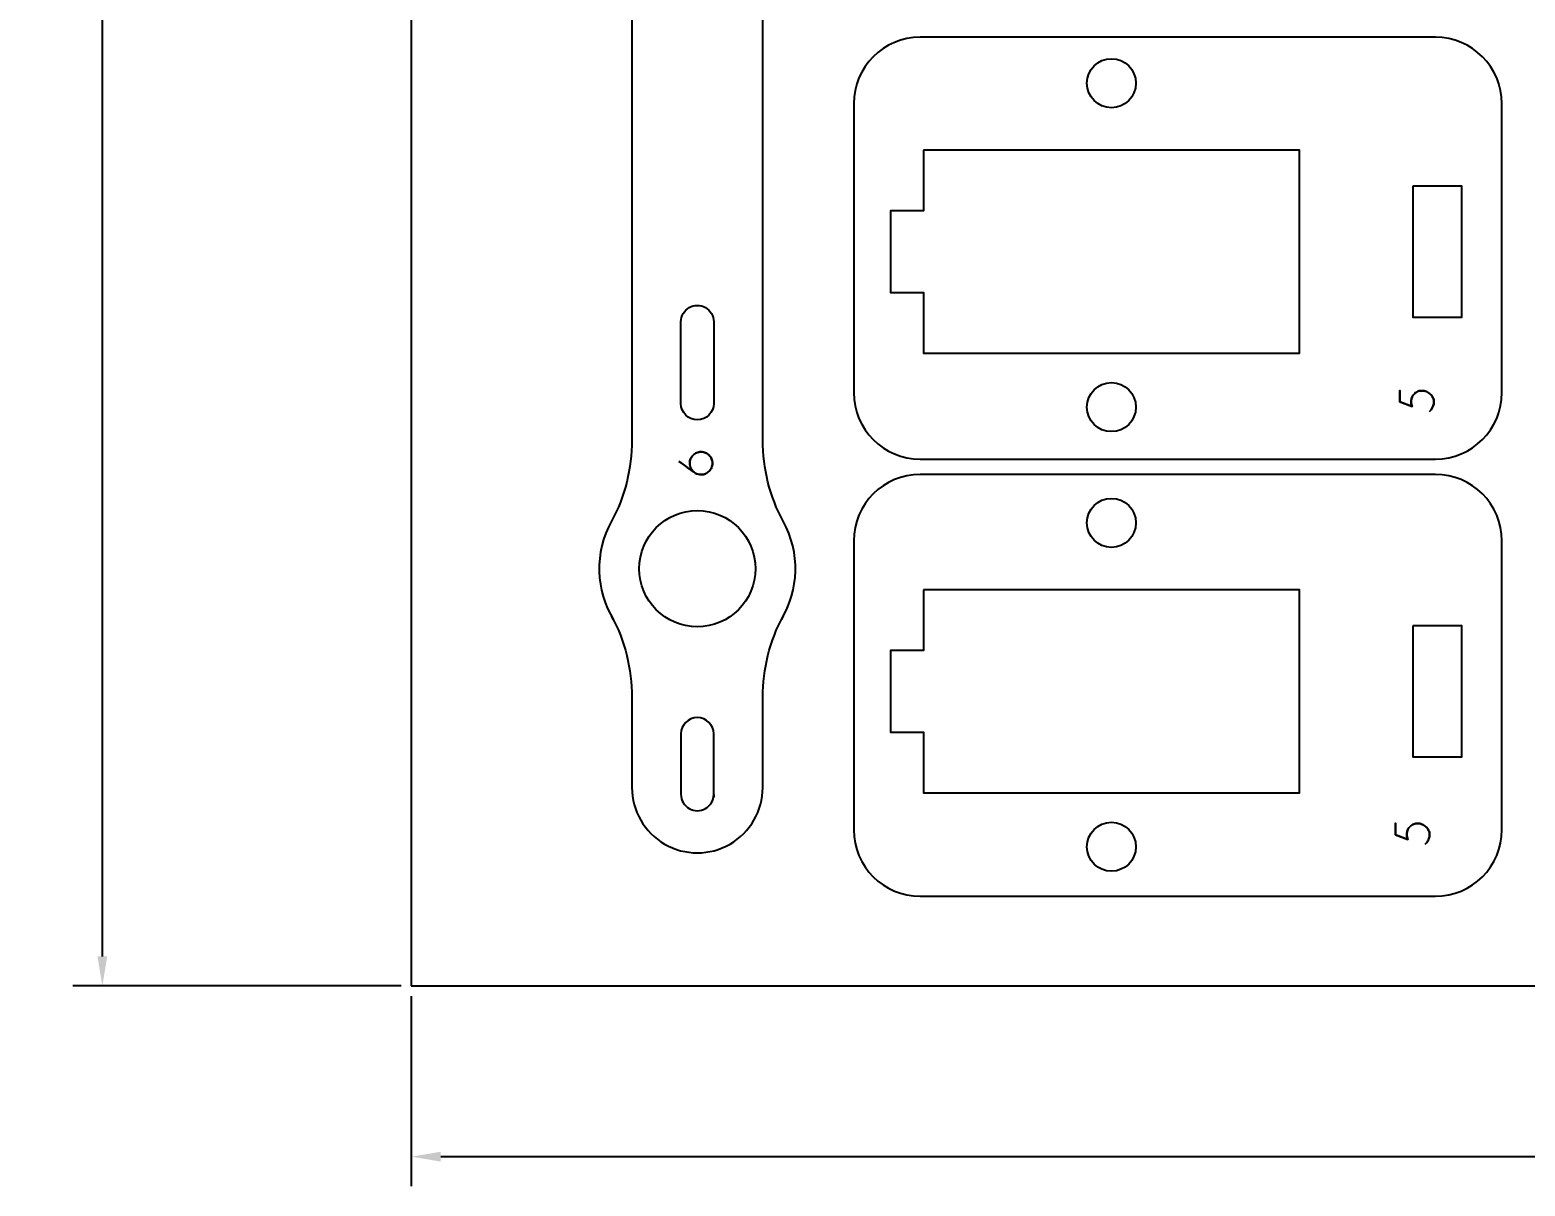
# Model space of a CAD drawing. Header units: centimetres. Extents: x -26.3 to 6, y -21.9 to 0.4.
# Drawn here: x -26.3 to -17.15, y -21.94 to -14.87 of the extents above; entities that cross this region are included whole.
import ezdxf

# ---------------------------------------------------------------- set-up
doc = ezdxf.new("R2010")
doc.units = ezdxf.units.CM
doc.header["$MEASUREMENT"] = 0
doc.layers.add('Layer 1', color=7, linetype='Continuous')
doc.dimstyles.get("Standard").update_dxf_attribs({"dimtxt": 0.18, "dimasz": 0.18, "dimexe": 0.18, "dimexo": 0.0625, "dimgap": 0.09, "dimtad": 0, "dimtih": 1, "dimtoh": 1, "dimdec": 4, "dimzin": 0, "dimdsep": 46, "dimtxsty": 'Standard', "dimcen": 0.09, "dimadec": 0, "dimazin": 0, "dimtfac": 1, "dimtdec": 4, "dimtofl": 0, "dimtmove": 0, "dimatfit": 3, "dimfxl": 1, "dimtolj": 1, "dimtzin": 0, "dimarcsym": 0})

# ---------------------------------------------------------------- blocks, each defined once
blk = doc.blocks.new('*D1')
at = {"color": 0, "lineweight": -2, "transparency": 16777216}
for p, q in [((-23.9632, -20.7774), (-23.9632, -21.9395)), ((6.0368, -20.7774), (6.0368, -21.9395)), ((-23.7832, -21.7595), (-9.5182, -21.7595)), ((5.8568, -21.7595), (-8.4082, -21.7595))]:
    blk.add_line(p, q, dxfattribs=at)
at = {"color": 0, "transparency": 16777216}
for points in [[(-23.7832, -21.7295), (-23.7832, -21.7895), (-23.9632, -21.7595)], [(5.8568, -21.7295), (5.8568, -21.7895), (6.0368, -21.7595)]]:
    blk.add_solid(points, dxfattribs=at)
at = {"layer": 'Defpoints', "color": 0, "transparency": 16777216}
for p in [(-23.9632, -20.7149), (6.0368, -20.7149), (6.0368, -21.7595)]:
    blk.add_point(p, dxfattribs=at)
at = {"color": 0, "lineweight": -3, "transparency": 16777216, "insert": (-8.9632, -21.7595), "char_height": 0.18, "attachment_point": 5}
blk.add_mtext('\\A1;30.0000', dxfattribs=at)
blk = doc.blocks.new('*D3')
at = {"color": 0, "lineweight": -2, "transparency": 16777216}
for p, q in [((-24.0257, -0.7149), (-26.0327, -0.7149)), ((-25.8527, -0.8949), (-25.8527, -10.5349)), ((-25.8527, -20.5349), (-25.8527, -10.8949)), ((-24.0257, -20.7149), (-26.0327, -20.7149))]:
    blk.add_line(p, q, dxfattribs=at)
at = {"color": 0, "transparency": 16777216}
for points in [[(-25.8827, -0.8949), (-25.8227, -0.8949), (-25.8527, -0.7149)], [(-25.8827, -20.5349), (-25.8227, -20.5349), (-25.8527, -20.7149)]]:
    blk.add_solid(points, dxfattribs=at)
at = {"layer": 'Defpoints', "color": 0, "transparency": 16777216}
for p in [(-25.8527, -0.7149), (-23.9632, -0.7149), (-23.9632, -20.7149)]:
    blk.add_point(p, dxfattribs=at)
at = {"color": 0, "lineweight": -3, "transparency": 16777216, "insert": (-25.8527, -10.7149), "char_height": 0.18, "attachment_point": 5}
blk.add_mtext('\\A1;20.0000', dxfattribs=at)

msp = doc.modelspace()

# ---------------------------------------------------------------- linework, layer by layer
at = {"layer": 'Layer 1', "lineweight": -3}
msp.add_lwpolyline([(-23.96322, -20.71493), (6.03678, -20.71493), (6.03678, -0.71493), (-23.96322, -0.71493), (-23.96322, -20.71493)], close=True, dxfattribs=at)
for points, knots in [([(-22.73915, -18.45532), (-22.73915, -18.45532), (-22.72627, -18.47762), (-22.72627, -18.47762), (-22.72627, -18.47762), (-22.83614, -18.29766), (-22.84595, -18.06739), (-22.73915, -17.87437), (-22.73915, -17.87437), (-22.65716, -17.72619), (-22.61415, -17.5496), (-22.61415, -17.38025), (-22.61415, -17.38025), (-22.61415, -17.38025), (-22.61415, -14.64493), (-22.61415, -14.64493), (-22.61415, -14.64493), (-22.61415, -14.50202), (-22.53791, -14.36997), (-22.41415, -14.29851), (-22.41415, -14.29851), (-22.29039, -14.22706), (-22.13791, -14.22706), (-22.01415, -14.29851), (-22.01415, -14.29851), (-21.89039, -14.36997), (-21.81415, -14.50202), (-21.81415, -14.64493), (-21.81415, -14.64493), (-21.81415, -14.64493), (-21.81415, -17.38025), (-21.81415, -17.38025), (-21.81415, -17.38025), (-21.81415, -17.5496), (-21.77114, -17.72619), (-21.68915, -17.87437), (-21.68915, -17.87437), (-21.58285, -18.06651), (-21.59207, -18.29553), (-21.70051, -18.47512), (-21.70051, -18.47512), (-21.70051, -18.47512), (-21.68915, -18.45532), (-21.68915, -18.45532), (-21.68915, -18.45532), (-21.77114, -18.6035), (-21.81415, -18.78009), (-21.81415, -18.94944), (-21.81415, -18.94944), (-21.81415, -18.94944), (-21.81415, -19.50218), (-21.81415, -19.50218), (-21.81415, -19.50218), (-21.81415, -19.64509), (-21.89039, -19.77714), (-22.01415, -19.8486), (-22.01415, -19.8486), (-22.13791, -19.92005), (-22.29039, -19.92005), (-22.41415, -19.8486), (-22.41415, -19.8486), (-22.53791, -19.77714), (-22.61415, -19.64509), (-22.61415, -19.50218), (-22.61415, -19.50218), (-22.61415, -19.50218), (-22.61415, -18.94944), (-22.61415, -18.94944), (-22.61415, -18.94944), (-22.61415, -18.78009), (-22.65716, -18.6035), (-22.73915, -18.45532)], [0, 0, 0, 0, 0.0526316, 0.0526316, 0.0526316, 0.0526316, 0.1052632, 0.1052632, 0.1052632, 0.1052632, 0.1578947, 0.1578947, 0.1578947, 0.1578947, 0.2105263, 0.2105263, 0.2105263, 0.2105263, 0.2631579, 0.2631579, 0.2631579, 0.2631579, 0.3157895, 0.3157895, 0.3157895, 0.3157895, 0.3684211, 0.3684211, 0.3684211, 0.3684211, 0.4210526, 0.4210526, 0.4210526, 0.4210526, 0.4736842, 0.4736842, 0.4736842, 0.4736842, 0.5263158, 0.5263158, 0.5263158, 0.5263158, 0.5789474, 0.5789474, 0.5789474, 0.5789474, 0.6315789, 0.6315789, 0.6315789, 0.631579, 0.6842105, 0.6842105, 0.6842105, 0.6842105, 0.7368421, 0.7368421, 0.7368421, 0.7368421, 0.7894737, 0.7894737, 0.7894737, 0.7894737, 0.8421053, 0.8421053, 0.8421053, 0.8421053, 0.8947368, 0.8947368, 0.8947368, 0.8947369, 1, 1, 1, 1]), ([(-20.85126, -14.91511), (-20.85126, -14.91511), (-17.70075, -14.91511), (-17.70075, -14.91511), (-17.70075, -14.91511), (-17.47704, -14.91511), (-17.294, -15.09814), (-17.294, -15.32185), (-17.294, -15.32185), (-17.294, -15.32185), (-17.294, -17.0882), (-17.294, -17.0882), (-17.294, -17.0882), (-17.294, -17.31191), (-17.47704, -17.49494), (-17.70075, -17.49494), (-17.70075, -17.49494), (-17.70075, -17.49494), (-20.85126, -17.49494), (-20.85126, -17.49494), (-20.85126, -17.49494), (-21.07497, -17.49494), (-21.258, -17.31191), (-21.258, -17.0882), (-21.258, -17.0882), (-21.258, -17.0882), (-21.258, -15.32185), (-21.258, -15.32185), (-21.258, -15.32185), (-21.258, -15.09814), (-21.07497, -14.91511), (-20.85126, -14.91511)], [0, 0, 0, 0, 0.1111111, 0.1111111, 0.1111111, 0.1111111, 0.2222222, 0.2222222, 0.2222222, 0.2222222, 0.3333333, 0.3333333, 0.3333333, 0.3333333, 0.4444444, 0.4444444, 0.4444444, 0.4444445, 0.5555556, 0.5555556, 0.5555556, 0.5555556, 0.6666667, 0.6666667, 0.6666667, 0.6666667, 0.7777778, 0.7777778, 0.7777778, 0.7777778, 1, 1, 1, 1]), ([(-19.83212, -15.19666), (-19.83212, -15.27951), (-19.76497, -15.34666), (-19.68213, -15.34666), (-19.68213, -15.34666), (-19.59928, -15.34667), (-19.53213, -15.27951), (-19.53213, -15.19667), (-19.53213, -15.19667), (-19.53212, -15.11382), (-19.59928, -15.04667), (-19.68212, -15.04666), (-19.68212, -15.04666), (-19.76497, -15.04666), (-19.83212, -15.11382), (-19.83212, -15.19666)], [0, 0, 0, 0, 0.2, 0.2, 0.2, 0.2, 0.4, 0.4, 0.4, 0.4, 0.6, 0.6, 0.6, 0.6, 1, 1, 1, 1]), ([(-20.83212, -15.60665), (-20.83212, -15.60665), (-18.53212, -15.60665), (-18.53212, -15.60665), (-18.53212, -15.60665), (-18.53212, -15.60665), (-18.53212, -16.84665), (-18.53212, -16.84665), (-18.53212, -16.84665), (-18.53212, -16.84665), (-20.83212, -16.84665), (-20.83212, -16.84665), (-20.83212, -16.84665), (-20.83212, -16.84665), (-20.83212, -16.47666), (-20.83212, -16.47666), (-20.83212, -16.47666), (-20.83212, -16.47666), (-21.03213, -16.47666), (-21.03213, -16.47666), (-21.03213, -16.47666), (-21.03213, -16.47666), (-21.03213, -15.97666), (-21.03213, -15.97666), (-21.03213, -15.97666), (-21.03213, -15.97666), (-20.83212, -15.97666), (-20.83212, -15.97666), (-20.83212, -15.97666), (-20.83212, -15.97666), (-20.83212, -15.60665), (-20.83212, -15.60665)], [0, 0, 0, 0, 0.1111111, 0.1111111, 0.1111111, 0.1111111, 0.2222222, 0.2222222, 0.2222222, 0.2222222, 0.3333333, 0.3333333, 0.3333333, 0.3333333, 0.4444444, 0.4444444, 0.4444444, 0.4444445, 0.5555556, 0.5555556, 0.5555556, 0.5555556, 0.6666667, 0.6666667, 0.6666667, 0.6666667, 0.7777778, 0.7777778, 0.7777778, 0.7777778, 1, 1, 1, 1]), ([(-17.83857, -15.82666), (-17.83857, -15.82666), (-17.53856, -15.82666), (-17.53856, -15.82666), (-17.53856, -15.82666), (-17.53856, -15.82666), (-17.53856, -16.62666), (-17.53856, -16.62666), (-17.53856, -16.62666), (-17.53856, -16.62666), (-17.83857, -16.62666), (-17.83857, -16.62666), (-17.83857, -16.62666), (-17.83857, -16.62666), (-17.83857, -15.82666), (-17.83857, -15.82666)], [0, 0, 0, 0, 0.2, 0.2, 0.2, 0.2, 0.4, 0.4, 0.4, 0.4, 0.6, 0.6, 0.6, 0.6, 1, 1, 1, 1]), ([(-22.11415, -17.15485), (-22.11415, -17.15485), (-22.11415, -16.65485), (-22.11415, -16.65485), (-22.11415, -16.65485), (-22.11415, -16.61912), (-22.13321, -16.58611), (-22.16415, -16.56824), (-22.16415, -16.56824), (-22.19509, -16.55038), (-22.23321, -16.55038), (-22.26415, -16.56824), (-22.26415, -16.56824), (-22.29509, -16.58611), (-22.31415, -16.61912), (-22.31415, -16.65485), (-22.31415, -16.65485), (-22.31415, -16.65485), (-22.31415, -17.15485), (-22.31415, -17.15485), (-22.31415, -17.15485), (-22.31415, -17.21007), (-22.26938, -17.25484), (-22.21415, -17.25484), (-22.21415, -17.25484), (-22.15892, -17.25485), (-22.11415, -17.21007), (-22.11415, -17.15485)], [0, 0, 0, 0, 0.125, 0.125, 0.125, 0.125, 0.25, 0.25, 0.25, 0.25, 0.375, 0.375, 0.375, 0.375, 0.5, 0.5, 0.5, 0.5, 0.625, 0.625, 0.625, 0.625, 0.75, 0.75, 0.75, 0.75, 1, 1, 1, 1]), ([(-19.83212, -17.17665), (-19.83212, -17.25951), (-19.76497, -17.32666), (-19.68213, -17.32666), (-19.68213, -17.32666), (-19.59928, -17.32666), (-19.53213, -17.25951), (-19.53213, -17.17667), (-19.53213, -17.17667), (-19.53212, -17.09382), (-19.59928, -17.02667), (-19.68212, -17.02666), (-19.68212, -17.02666), (-19.76497, -17.02666), (-19.83212, -17.09382), (-19.83212, -17.17665)], [0, 0, 0, 0, 0.2, 0.2, 0.2, 0.2, 0.4, 0.4, 0.4, 0.4, 0.6, 0.6, 0.6, 0.6, 1, 1, 1, 1]), ([(-17.7373, -17.20391), (-17.73598, -17.20278), (-17.73387, -17.20071), (-17.73094, -17.1977), (-17.73094, -17.1977), (-17.72803, -17.19469), (-17.72502, -17.19079), (-17.72192, -17.18599), (-17.72192, -17.18599), (-17.71881, -17.18119), (-17.71604, -17.17541), (-17.71358, -17.16863), (-17.71358, -17.16863), (-17.71114, -17.16186), (-17.70983, -17.15396), (-17.70964, -17.14493), (-17.70964, -17.14493), (-17.70964, -17.1359), (-17.71161, -17.12729), (-17.71557, -17.1191), (-17.71557, -17.1191), (-17.71952, -17.11092), (-17.72498, -17.10363), (-17.73193, -17.09723), (-17.73193, -17.09723), (-17.7389, -17.09084), (-17.74699, -17.08576), (-17.75621, -17.08199), (-17.75621, -17.08199), (-17.76543, -17.07823), (-17.77521, -17.07635), (-17.78556, -17.07635), (-17.78556, -17.07635), (-17.79591, -17.07635), (-17.80503, -17.07856), (-17.81293, -17.08298), (-17.81293, -17.08298), (-17.82084, -17.0874), (-17.82746, -17.09281), (-17.83283, -17.09921), (-17.83283, -17.09921), (-17.83819, -17.1056), (-17.84219, -17.11238), (-17.84482, -17.11953), (-17.84482, -17.11953), (-17.84745, -17.12668), (-17.84878, -17.13298), (-17.84878, -17.13844), (-17.84878, -17.13844), (-17.84934, -17.14182), (-17.84944, -17.1454), (-17.84906, -17.14916), (-17.84906, -17.14916), (-17.84867, -17.15236), (-17.84801, -17.15612), (-17.84707, -17.16045), (-17.84707, -17.16045), (-17.84614, -17.16478), (-17.84463, -17.1692), (-17.84257, -17.17371), (-17.84257, -17.17371), (-17.84257, -17.17371), (-17.91764, -17.14549), (-17.91764, -17.14549), (-17.91764, -17.14549), (-17.91764, -17.14549), (-17.91764, -17.07437), (-17.91764, -17.07437), (-17.91764, -17.07437), (-17.91764, -17.07437), (-17.91764, -17.14549), (-17.91764, -17.14549), (-17.91764, -17.14549), (-17.91764, -17.14549), (-17.84257, -17.17371), (-17.84257, -17.17371), (-17.84257, -17.17371), (-17.84463, -17.1692), (-17.84614, -17.16478), (-17.84707, -17.16045), (-17.84707, -17.16045), (-17.84801, -17.15612), (-17.84867, -17.15236), (-17.84906, -17.14916), (-17.84906, -17.14916), (-17.84944, -17.1454), (-17.84934, -17.14182), (-17.84878, -17.13844), (-17.84878, -17.13844), (-17.84878, -17.13298), (-17.84745, -17.12668), (-17.84482, -17.11953), (-17.84482, -17.11953), (-17.84219, -17.11238), (-17.83819, -17.1056), (-17.83283, -17.09921), (-17.83283, -17.09921), (-17.82746, -17.09281), (-17.82084, -17.0874), (-17.81293, -17.08298), (-17.81293, -17.08298), (-17.80503, -17.07856), (-17.79591, -17.07635), (-17.78556, -17.07635), (-17.78556, -17.07635), (-17.77521, -17.07635), (-17.76543, -17.07823), (-17.75621, -17.08199), (-17.75621, -17.08199), (-17.74699, -17.08576), (-17.7389, -17.09084), (-17.73193, -17.09723), (-17.73193, -17.09723), (-17.72498, -17.10363), (-17.71952, -17.11092), (-17.71557, -17.1191), (-17.71557, -17.1191), (-17.71161, -17.12729), (-17.70964, -17.1359), (-17.70964, -17.14493), (-17.70964, -17.14493), (-17.70983, -17.15396), (-17.71114, -17.16186), (-17.71358, -17.16863), (-17.71358, -17.16863), (-17.71604, -17.17541), (-17.71881, -17.18119), (-17.72192, -17.18599), (-17.72192, -17.18599), (-17.72502, -17.19079), (-17.72803, -17.19469), (-17.73094, -17.1977), (-17.73094, -17.1977), (-17.73387, -17.20071), (-17.73598, -17.20278), (-17.7373, -17.20391)], [0, 0, 0, 0, 0.0285714, 0.0285714, 0.0285714, 0.0285714, 0.0571429, 0.0571429, 0.0571429, 0.0571429, 0.0857143, 0.0857143, 0.0857143, 0.0857143, 0.1142857, 0.1142857, 0.1142857, 0.1142857, 0.1428571, 0.1428571, 0.1428571, 0.1428572, 0.1714286, 0.1714286, 0.1714286, 0.1714286, 0.2, 0.2, 0.2, 0.2, 0.2285714, 0.2285714, 0.2285714, 0.2285714, 0.2571429, 0.2571429, 0.2571429, 0.2571429, 0.2857143, 0.2857143, 0.2857143, 0.2857143, 0.3142857, 0.3142857, 0.3142857, 0.3142857, 0.3428571, 0.3428571, 0.3428571, 0.3428572, 0.3714286, 0.3714286, 0.3714286, 0.3714286, 0.4, 0.4, 0.4, 0.4, 0.4285714, 0.4285714, 0.4285714, 0.4285714, 0.4571429, 0.4571429, 0.4571429, 0.4571429, 0.4857143, 0.4857143, 0.4857143, 0.4857143, 0.5142857, 0.5142857, 0.5142857, 0.5142857, 0.5428571, 0.5428571, 0.5428571, 0.5428572, 0.5714286, 0.5714286, 0.5714286, 0.5714286, 0.6, 0.6, 0.6, 0.6, 0.6285714, 0.6285714, 0.6285714, 0.6285714, 0.6571429, 0.6571429, 0.6571429, 0.6571429, 0.6857143, 0.6857143, 0.6857143, 0.6857143, 0.7142857, 0.7142857, 0.7142857, 0.7142857, 0.7428571, 0.7428571, 0.7428571, 0.7428572, 0.7714286, 0.7714286, 0.7714286, 0.7714286, 0.8, 0.8, 0.8, 0.8, 0.8285714, 0.8285714, 0.8285714, 0.8285714, 0.8571429, 0.8571429, 0.8571429, 0.8571429, 0.8857143, 0.8857143, 0.8857143, 0.8857143, 0.9142857, 0.9142857, 0.9142857, 0.9142857, 0.9428571, 0.9428571, 0.9428571, 0.9428572, 1, 1, 1, 1]), ([(-22.32632, -17.50941), (-22.30957, -17.52145), (-22.29433, -17.53237), (-22.2806, -17.54215), (-22.2806, -17.54215), (-22.27477, -17.54629), (-22.26893, -17.55043), (-22.2631, -17.55457), (-22.2631, -17.55457), (-22.25727, -17.55871), (-22.25191, -17.56252), (-22.24701, -17.566), (-22.24701, -17.566), (-22.24212, -17.56948), (-22.23794, -17.57244), (-22.23445, -17.57489), (-22.23445, -17.57489), (-22.23097, -17.57733), (-22.22858, -17.57893), (-22.22726, -17.57969), (-22.22726, -17.57969), (-22.21616, -17.58608), (-22.20421, -17.58928), (-22.19142, -17.58928), (-22.19142, -17.58928), (-22.18182, -17.58928), (-22.17284, -17.58745), (-22.16446, -17.58378), (-22.16446, -17.58378), (-22.15609, -17.58011), (-22.14875, -17.57517), (-22.14245, -17.56896), (-22.14245, -17.56896), (-22.13615, -17.56275), (-22.13116, -17.55546), (-22.12749, -17.54709), (-22.12749, -17.54709), (-22.12382, -17.53872), (-22.12199, -17.52973), (-22.12199, -17.52014), (-22.12199, -17.52014), (-22.12199, -17.51054), (-22.12382, -17.50151), (-22.12749, -17.49304), (-22.12749, -17.49304), (-22.13116, -17.48458), (-22.13615, -17.47719), (-22.14245, -17.47089), (-22.14245, -17.47089), (-22.14875, -17.46459), (-22.15609, -17.4596), (-22.16446, -17.45593), (-22.16446, -17.45593), (-22.17284, -17.45226), (-22.18182, -17.45043), (-22.19142, -17.45043), (-22.19142, -17.45043), (-22.20101, -17.45043), (-22.21, -17.45226), (-22.21837, -17.45593), (-22.21837, -17.45593), (-22.22674, -17.4596), (-22.23408, -17.46459), (-22.24038, -17.47089), (-22.24038, -17.47089), (-22.24668, -17.47719), (-22.25167, -17.48458), (-22.25534, -17.49304), (-22.25534, -17.49304), (-22.25901, -17.50151), (-22.26084, -17.51054), (-22.26084, -17.52014), (-22.26084, -17.52014), (-22.26084, -17.53256), (-22.25774, -17.54408), (-22.25153, -17.55471), (-22.25153, -17.55471), (-22.24532, -17.56534), (-22.23723, -17.57367), (-22.22726, -17.57969), (-22.22726, -17.57969), (-22.23723, -17.57367), (-22.24532, -17.56534), (-22.25153, -17.55471), (-22.25153, -17.55471), (-22.25774, -17.54408), (-22.26084, -17.53256), (-22.26084, -17.52014), (-22.26084, -17.52014), (-22.26084, -17.51054), (-22.25901, -17.50151), (-22.25534, -17.49304), (-22.25534, -17.49304), (-22.25167, -17.48458), (-22.24668, -17.47719), (-22.24038, -17.47089), (-22.24038, -17.47089), (-22.23408, -17.46459), (-22.22674, -17.4596), (-22.21837, -17.45593), (-22.21837, -17.45593), (-22.21, -17.45226), (-22.20101, -17.45043), (-22.19142, -17.45043), (-22.19142, -17.45043), (-22.18182, -17.45043), (-22.17284, -17.45226), (-22.16446, -17.45593), (-22.16446, -17.45593), (-22.15609, -17.4596), (-22.14875, -17.46459), (-22.14245, -17.47089), (-22.14245, -17.47089), (-22.13615, -17.47719), (-22.13116, -17.48458), (-22.12749, -17.49304), (-22.12749, -17.49304), (-22.12382, -17.50151), (-22.12199, -17.51054), (-22.12199, -17.52014), (-22.12199, -17.52014), (-22.12199, -17.52973), (-22.12382, -17.53872), (-22.12749, -17.54709), (-22.12749, -17.54709), (-22.13116, -17.55546), (-22.13615, -17.56275), (-22.14245, -17.56896), (-22.14245, -17.56896), (-22.14875, -17.57517), (-22.15609, -17.58011), (-22.16446, -17.58378), (-22.16446, -17.58378), (-22.17284, -17.58745), (-22.18182, -17.58928), (-22.19142, -17.58928), (-22.19142, -17.58928), (-22.20421, -17.58928), (-22.21616, -17.58608), (-22.22726, -17.57969), (-22.22726, -17.57969), (-22.22858, -17.57893), (-22.23097, -17.57733), (-22.23445, -17.57489), (-22.23445, -17.57489), (-22.23794, -17.57244), (-22.24212, -17.56948), (-22.24701, -17.566), (-22.24701, -17.566), (-22.25191, -17.56252), (-22.25727, -17.55871), (-22.2631, -17.55457), (-22.2631, -17.55457), (-22.26893, -17.55043), (-22.27477, -17.54629), (-22.2806, -17.54215), (-22.2806, -17.54215), (-22.29433, -17.53237), (-22.30957, -17.52145), (-22.32632, -17.50941)], [0, 0, 0, 0, 0.0243902, 0.0243902, 0.0243902, 0.0243903, 0.0487805, 0.0487805, 0.0487805, 0.0487805, 0.0731707, 0.0731707, 0.0731707, 0.0731707, 0.097561, 0.097561, 0.097561, 0.097561, 0.1219512, 0.1219512, 0.1219512, 0.1219512, 0.1463415, 0.1463415, 0.1463415, 0.1463415, 0.1707317, 0.1707317, 0.1707317, 0.1707317, 0.195122, 0.195122, 0.195122, 0.195122, 0.2195122, 0.2195122, 0.2195122, 0.2195122, 0.2439024, 0.2439024, 0.2439024, 0.2439024, 0.2682927, 0.2682927, 0.2682927, 0.2682927, 0.2926829, 0.2926829, 0.2926829, 0.2926829, 0.3170732, 0.3170732, 0.3170732, 0.3170732, 0.3414634, 0.3414634, 0.3414634, 0.3414634, 0.3658537, 0.3658537, 0.3658537, 0.3658537, 0.3902439, 0.3902439, 0.3902439, 0.3902439, 0.4146341, 0.4146341, 0.4146341, 0.4146342, 0.4390244, 0.4390244, 0.4390244, 0.4390244, 0.4634146, 0.4634146, 0.4634146, 0.4634146, 0.4878049, 0.4878049, 0.4878049, 0.4878049, 0.5121951, 0.5121951, 0.5121951, 0.5121951, 0.5365854, 0.5365854, 0.5365854, 0.5365854, 0.5609756, 0.5609756, 0.5609756, 0.5609756, 0.5853659, 0.5853659, 0.5853659, 0.5853659, 0.6097561, 0.6097561, 0.6097561, 0.6097561, 0.6341463, 0.6341463, 0.6341463, 0.6341464, 0.6585366, 0.6585366, 0.6585366, 0.6585366, 0.6829268, 0.6829268, 0.6829268, 0.6829268, 0.7073171, 0.7073171, 0.7073171, 0.7073171, 0.7317073, 0.7317073, 0.7317073, 0.7317073, 0.7560976, 0.7560976, 0.7560976, 0.7560976, 0.7804878, 0.7804878, 0.7804878, 0.7804878, 0.804878, 0.804878, 0.804878, 0.8048781, 0.8292683, 0.8292683, 0.8292683, 0.8292683, 0.8536585, 0.8536585, 0.8536585, 0.8536585, 0.8780488, 0.8780488, 0.8780488, 0.8780488, 0.902439, 0.902439, 0.902439, 0.902439, 0.9268293, 0.9268293, 0.9268293, 0.9268293, 0.9512195, 0.9512195, 0.9512195, 0.9512195, 1, 1, 1, 1]), ([(-20.85126, -17.58794), (-20.85126, -17.58794), (-17.70075, -17.58794), (-17.70075, -17.58794), (-17.70075, -17.58794), (-17.47704, -17.58794), (-17.294, -17.77097), (-17.294, -17.99468), (-17.294, -17.99468), (-17.294, -17.99468), (-17.294, -19.76103), (-17.294, -19.76103), (-17.294, -19.76103), (-17.294, -19.98474), (-17.47704, -20.16777), (-17.70075, -20.16777), (-17.70075, -20.16777), (-17.70075, -20.16777), (-20.85126, -20.16777), (-20.85126, -20.16777), (-20.85126, -20.16777), (-21.07497, -20.16777), (-21.258, -19.98474), (-21.258, -19.76103), (-21.258, -19.76103), (-21.258, -19.76103), (-21.258, -17.99468), (-21.258, -17.99468), (-21.258, -17.99468), (-21.258, -17.77097), (-21.07497, -17.58794), (-20.85126, -17.58794)], [0, 0, 0, 0, 0.1111111, 0.1111111, 0.1111111, 0.1111111, 0.2222222, 0.2222222, 0.2222222, 0.2222222, 0.3333333, 0.3333333, 0.3333333, 0.3333333, 0.4444444, 0.4444444, 0.4444444, 0.4444445, 0.5555556, 0.5555556, 0.5555556, 0.5555556, 0.6666667, 0.6666667, 0.6666667, 0.6666667, 0.7777778, 0.7777778, 0.7777778, 0.7777778, 1, 1, 1, 1]), ([(-19.83212, -17.88457), (-19.83212, -17.96742), (-19.76497, -18.03457), (-19.68213, -18.03457), (-19.68213, -18.03457), (-19.59928, -18.03458), (-19.53213, -17.96742), (-19.53213, -17.88458), (-19.53213, -17.88458), (-19.53212, -17.80173), (-19.59928, -17.73458), (-19.68212, -17.73457), (-19.68212, -17.73457), (-19.76497, -17.73457), (-19.83212, -17.80173), (-19.83212, -17.88457)], [0, 0, 0, 0, 0.2, 0.2, 0.2, 0.2, 0.4, 0.4, 0.4, 0.4, 0.6, 0.6, 0.6, 0.6, 1, 1, 1, 1]), ([(-22.21415, -18.51984), (-22.0181, -18.51984), (-21.85915, -18.3609), (-21.85915, -18.16485), (-21.85915, -18.16485), (-21.85915, -17.96879), (-22.01809, -17.80985), (-22.21415, -17.80985), (-22.21415, -17.80985), (-22.41021, -17.80984), (-22.56915, -17.96879), (-22.56915, -18.16484), (-22.56915, -18.16484), (-22.56915, -18.3609), (-22.41021, -18.51984), (-22.21415, -18.51984)], [0, 0, 0, 0, 0.2, 0.2, 0.2, 0.2, 0.4, 0.4, 0.4, 0.4, 0.6, 0.6, 0.6, 0.6, 1, 1, 1, 1]), ([(-20.83212, -18.29456), (-20.83212, -18.29456), (-18.53212, -18.29456), (-18.53212, -18.29456), (-18.53212, -18.29456), (-18.53212, -18.29456), (-18.53212, -19.53456), (-18.53212, -19.53456), (-18.53212, -19.53456), (-18.53212, -19.53456), (-20.83212, -19.53456), (-20.83212, -19.53456), (-20.83212, -19.53456), (-20.83212, -19.53456), (-20.83212, -19.16457), (-20.83212, -19.16457), (-20.83212, -19.16457), (-20.83212, -19.16457), (-21.03213, -19.16457), (-21.03213, -19.16457), (-21.03213, -19.16457), (-21.03213, -19.16457), (-21.03213, -18.66457), (-21.03213, -18.66457), (-21.03213, -18.66457), (-21.03213, -18.66457), (-20.83212, -18.66457), (-20.83212, -18.66457), (-20.83212, -18.66457), (-20.83212, -18.66457), (-20.83212, -18.29456), (-20.83212, -18.29456)], [0, 0, 0, 0, 0.1111111, 0.1111111, 0.1111111, 0.1111111, 0.2222222, 0.2222222, 0.2222222, 0.2222222, 0.3333333, 0.3333333, 0.3333333, 0.3333333, 0.4444444, 0.4444444, 0.4444444, 0.4444445, 0.5555556, 0.5555556, 0.5555556, 0.5555556, 0.6666667, 0.6666667, 0.6666667, 0.6666667, 0.7777778, 0.7777778, 0.7777778, 0.7777778, 1, 1, 1, 1]), ([(-17.83857, -18.51457), (-17.83857, -18.51457), (-17.53856, -18.51457), (-17.53856, -18.51457), (-17.53856, -18.51457), (-17.53856, -18.51457), (-17.53856, -19.31457), (-17.53856, -19.31457), (-17.53856, -19.31457), (-17.53856, -19.31457), (-17.83857, -19.31457), (-17.83857, -19.31457), (-17.83857, -19.31457), (-17.83857, -19.31457), (-17.83857, -18.51457), (-17.83857, -18.51457)], [0, 0, 0, 0, 0.2, 0.2, 0.2, 0.2, 0.4, 0.4, 0.4, 0.4, 0.6, 0.6, 0.6, 0.6, 1, 1, 1, 1]), ([(-22.11415, -19.56293), (-22.11415, -19.56293), (-22.11415, -19.54484), (-22.11415, -19.54484), (-22.11415, -19.54484), (-22.11415, -19.58057), (-22.13321, -19.61358), (-22.16415, -19.63145), (-22.16415, -19.63145), (-22.19509, -19.64931), (-22.23321, -19.64931), (-22.26415, -19.63145), (-22.26415, -19.63145), (-22.29509, -19.61358), (-22.31415, -19.58057), (-22.31415, -19.54484), (-22.31415, -19.54484), (-22.31415, -19.54484), (-22.31415, -19.17484), (-22.31415, -19.17484), (-22.31415, -19.17484), (-22.31415, -19.11962), (-22.26938, -19.07485), (-22.21415, -19.07485), (-22.21415, -19.07485), (-22.15892, -19.07484), (-22.11415, -19.11962), (-22.11415, -19.17484), (-22.11415, -19.17484), (-22.11415, -19.17484), (-22.11415, -19.56293), (-22.11415, -19.56293)], [0, 0, 0, 0, 0.1111111, 0.1111111, 0.1111111, 0.1111111, 0.2222222, 0.2222222, 0.2222222, 0.2222222, 0.3333333, 0.3333333, 0.3333333, 0.3333333, 0.4444444, 0.4444444, 0.4444444, 0.4444445, 0.5555556, 0.5555556, 0.5555556, 0.5555556, 0.6666667, 0.6666667, 0.6666667, 0.6666667, 0.7777778, 0.7777778, 0.7777778, 0.7777778, 1, 1, 1, 1]), ([(-19.83212, -19.86456), (-19.83212, -19.94742), (-19.76497, -20.01457), (-19.68213, -20.01457), (-19.68213, -20.01457), (-19.59928, -20.01457), (-19.53213, -19.94742), (-19.53213, -19.86458), (-19.53213, -19.86458), (-19.53212, -19.78173), (-19.59928, -19.71458), (-19.68212, -19.71457), (-19.68212, -19.71457), (-19.76497, -19.71457), (-19.83212, -19.78173), (-19.83212, -19.86456)], [0, 0, 0, 0, 0.2, 0.2, 0.2, 0.2, 0.4, 0.4, 0.4, 0.4, 0.6, 0.6, 0.6, 0.6, 1, 1, 1, 1]), ([(-17.76376, -19.84974), (-17.76243, -19.84861), (-17.76033, -19.84654), (-17.75741, -19.84353), (-17.75741, -19.84353), (-17.75449, -19.84052), (-17.75148, -19.83662), (-17.74838, -19.83182), (-17.74838, -19.83182), (-17.74527, -19.82702), (-17.7425, -19.82124), (-17.74005, -19.81446), (-17.74005, -19.81446), (-17.73761, -19.80769), (-17.73629, -19.79979), (-17.7361, -19.79076), (-17.7361, -19.79076), (-17.7361, -19.78173), (-17.73807, -19.77312), (-17.74203, -19.76493), (-17.74203, -19.76493), (-17.74598, -19.75675), (-17.75144, -19.74946), (-17.75839, -19.74306), (-17.75839, -19.74306), (-17.76536, -19.73667), (-17.77345, -19.73159), (-17.78267, -19.72782), (-17.78267, -19.72782), (-17.79189, -19.72406), (-17.80167, -19.72218), (-17.81202, -19.72218), (-17.81202, -19.72218), (-17.82237, -19.72218), (-17.83149, -19.72439), (-17.83938, -19.72881), (-17.83938, -19.72881), (-17.8473, -19.73323), (-17.85393, -19.73864), (-17.85929, -19.74504), (-17.85929, -19.74504), (-17.86465, -19.75143), (-17.86865, -19.75821), (-17.87129, -19.76536), (-17.87129, -19.76536), (-17.87391, -19.77251), (-17.87523, -19.77881), (-17.87523, -19.78427), (-17.87523, -19.78427), (-17.87579, -19.78765), (-17.8759, -19.79123), (-17.87551, -19.79499), (-17.87551, -19.79499), (-17.87513, -19.79819), (-17.87448, -19.80195), (-17.87354, -19.80628), (-17.87354, -19.80628), (-17.8726, -19.81061), (-17.8711, -19.81503), (-17.86903, -19.81954), (-17.86903, -19.81954), (-17.86903, -19.81954), (-17.9441, -19.79132), (-17.9441, -19.79132), (-17.9441, -19.79132), (-17.9441, -19.79132), (-17.9441, -19.7202), (-17.9441, -19.7202), (-17.9441, -19.7202), (-17.9441, -19.7202), (-17.9441, -19.79132), (-17.9441, -19.79132), (-17.9441, -19.79132), (-17.9441, -19.79132), (-17.86903, -19.81954), (-17.86903, -19.81954), (-17.86903, -19.81954), (-17.8711, -19.81503), (-17.8726, -19.81061), (-17.87354, -19.80628), (-17.87354, -19.80628), (-17.87448, -19.80195), (-17.87513, -19.79819), (-17.87551, -19.79499), (-17.87551, -19.79499), (-17.8759, -19.79123), (-17.87579, -19.78765), (-17.87523, -19.78427), (-17.87523, -19.78427), (-17.87523, -19.77881), (-17.87391, -19.77251), (-17.87129, -19.76536), (-17.87129, -19.76536), (-17.86865, -19.75821), (-17.86465, -19.75143), (-17.85929, -19.74504), (-17.85929, -19.74504), (-17.85393, -19.73864), (-17.8473, -19.73323), (-17.83938, -19.72881), (-17.83938, -19.72881), (-17.83149, -19.72439), (-17.82237, -19.72218), (-17.81202, -19.72218), (-17.81202, -19.72218), (-17.80167, -19.72218), (-17.79189, -19.72406), (-17.78267, -19.72782), (-17.78267, -19.72782), (-17.77345, -19.73159), (-17.76536, -19.73667), (-17.75839, -19.74306), (-17.75839, -19.74306), (-17.75144, -19.74946), (-17.74598, -19.75675), (-17.74203, -19.76493), (-17.74203, -19.76493), (-17.73807, -19.77312), (-17.7361, -19.78173), (-17.7361, -19.79076), (-17.7361, -19.79076), (-17.73629, -19.79979), (-17.73761, -19.80769), (-17.74005, -19.81446), (-17.74005, -19.81446), (-17.7425, -19.82124), (-17.74527, -19.82702), (-17.74838, -19.83182), (-17.74838, -19.83182), (-17.75148, -19.83662), (-17.75449, -19.84052), (-17.75741, -19.84353), (-17.75741, -19.84353), (-17.76033, -19.84654), (-17.76243, -19.84861), (-17.76376, -19.84974)], [0, 0, 0, 0, 0.0285714, 0.0285714, 0.0285714, 0.0285714, 0.0571429, 0.0571429, 0.0571429, 0.0571429, 0.0857143, 0.0857143, 0.0857143, 0.0857143, 0.1142857, 0.1142857, 0.1142857, 0.1142857, 0.1428571, 0.1428571, 0.1428571, 0.1428572, 0.1714286, 0.1714286, 0.1714286, 0.1714286, 0.2, 0.2, 0.2, 0.2, 0.2285714, 0.2285714, 0.2285714, 0.2285714, 0.2571429, 0.2571429, 0.2571429, 0.2571429, 0.2857143, 0.2857143, 0.2857143, 0.2857143, 0.3142857, 0.3142857, 0.3142857, 0.3142857, 0.3428571, 0.3428571, 0.3428571, 0.3428572, 0.3714286, 0.3714286, 0.3714286, 0.3714286, 0.4, 0.4, 0.4, 0.4, 0.4285714, 0.4285714, 0.4285714, 0.4285714, 0.4571429, 0.4571429, 0.4571429, 0.4571429, 0.4857143, 0.4857143, 0.4857143, 0.4857143, 0.5142857, 0.5142857, 0.5142857, 0.5142857, 0.5428571, 0.5428571, 0.5428571, 0.5428572, 0.5714286, 0.5714286, 0.5714286, 0.5714286, 0.6, 0.6, 0.6, 0.6, 0.6285714, 0.6285714, 0.6285714, 0.6285714, 0.6571429, 0.6571429, 0.6571429, 0.6571429, 0.6857143, 0.6857143, 0.6857143, 0.6857143, 0.7142857, 0.7142857, 0.7142857, 0.7142857, 0.7428571, 0.7428571, 0.7428571, 0.7428572, 0.7714286, 0.7714286, 0.7714286, 0.7714286, 0.8, 0.8, 0.8, 0.8, 0.8285714, 0.8285714, 0.8285714, 0.8285714, 0.8571429, 0.8571429, 0.8571429, 0.8571429, 0.8857143, 0.8857143, 0.8857143, 0.8857143, 0.9142857, 0.9142857, 0.9142857, 0.9142857, 0.9428571, 0.9428571, 0.9428571, 0.9428572, 1, 1, 1, 1])]:
    msp.add_open_spline(points, degree=3, knots=knots, dxfattribs=at)

# ---------------------------------------------------------------- dimensions: what is measured, and where the dimension line sits
at = {"lineweight": -3}
dim = msp.add_linear_dim(base=(-25.85267, -0.71493), p1=(-23.96322, -20.71493), p2=(-23.96322, -0.71493), angle=270, dimstyle='Standard', dxfattribs=at)
dim.commit()
dim.dimension.update_dxf_attribs({"geometry": '*D3', "text_midpoint": (-25.85267, -10.71493)})
dim = msp.add_linear_dim(base=(6.03678, -21.75947), p1=(-23.96322, -20.71493), p2=(6.03678, -20.71493), dimstyle='Standard', dxfattribs=at)
dim.commit()
dim.dimension.update_dxf_attribs({"geometry": '*D1', "text_midpoint": (-8.96322, -21.75947)})

doc.saveas('drawing.dxf')
